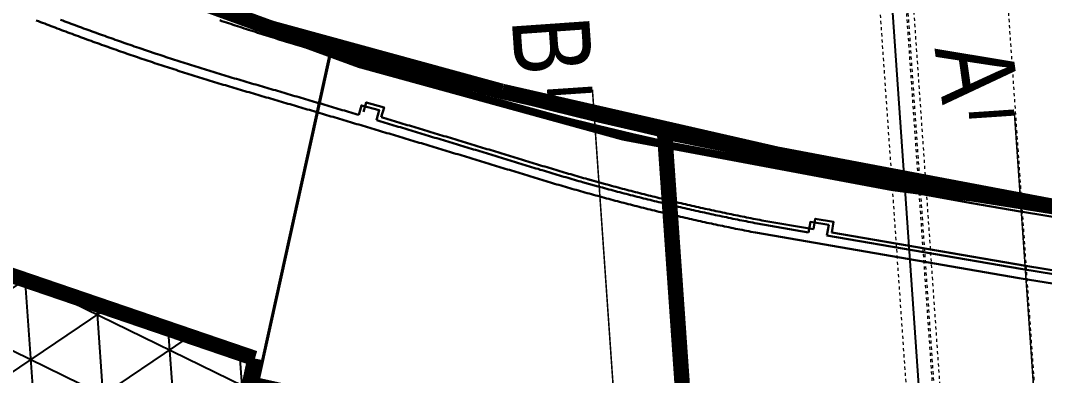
# Model space of a CAD drawing. Header units: millimetres. Extents: x 50357 to 985146, y 723188 to 1803594.
# Drawn here: x 832205.72 to 832238.82, y 818155.61 to 818167.08 of the extents above; entities that cross this region are included whole.
import ezdxf
from ezdxf.xclip import XClip

# ---------------------------------------------------------------- set-up
doc = ezdxf.new("R2010")
doc.units = ezdxf.units.MM
doc.header["$LTSCALE"] = 3
doc.header["$MEASUREMENT"] = 0
for name, pattern in [('DASHED', [19.05, 12.7, -6.35]), ('DASHED2', [0.375, 0.25, -0.125]), ('DIVIDE', [1.25, 0.5, -0.25, 0, -0.25, 0, -0.25]), ('Grid Line', [22.225, 12.7, -3.175, 3.175, -3.175]), ('PHANTOM2', [1.25, 0.625, -0.125, 0.125, -0.125, 0.125, -0.125]), ('x-baseplan$0$DGN Style 2', [1.94727e-06, 0, -1.94727e-06]), ('x-boundary$0$DGN Style 4', [76.563414, 38.257796, -19.128898, 0.047822, -19.128898])]:
    doc.linetypes.add(name, pattern=pattern)
for name, color, linetype in [('-Section line', 7, 'Continuous'), ('00-TITLEBOX', 7, 'Continuous'), ('00_Xref', 7, 'Continuous'), ('3A35X-MAGP-P-LD-00-0$0$LWK-STEPS', 1, 'Continuous'), ('LWK-STEPS', 8, 'Continuous'), ('UAJ-00XREF', 7, 'Continuous')]:
    doc.layers.add(name, color=color, linetype=linetype)
for name, color, linetype, lineweight, true_color in [('-Surrender Hatch in Pink', 7, 'Continuous', 40, 0xffc2c2), ('-Surrender line', 7, 'Continuous', 40, 0xff7575), ('A-FLOR', 7, 'Continuous', 5, 0x6e6e6e), ('A-FLOR-HRAL', 7, 'Continuous', 13, 0x6e6e6e), ('A-MASS', 7, 'Continuous', 13, 0x6e6e6e), ('ADS280__', 7, 'Continuous', 13, 0x6e6e6e), ('ADS280_BSteel', 7, 'Continuous', 13, 0x6e6e6e)]:
    doc.layers.add(name, color=color, linetype=linetype, lineweight=lineweight, true_color=true_color)
doc.layers.add('3A35X-MAGP-P-LD-00-0$0$LWK-GA_PLANTERWALL', color=7, linetype='Continuous', lineweight=30)
doc.layers.add('LWK-GA_PLANTERWALL', color=8, linetype='Continuous', lineweight=30)
doc.layers.add('x-baseplan$0$AR-ROAD_AR_BS_MI_', color=7, linetype='Continuous', true_color=0x6d6d6d)
doc.layers.add('x-boundary$0$AR-SIMS_BL_', color=7, linetype='x-boundary$0$DGN Style 4', true_color=0xff0505)
doc.styles.add('Style-Arial', font='arial.ttf', dxfattribs={"width": 0.8, "height": 5})

# ---------------------------------------------------------------- blocks, each defined once
blk = doc.blocks.new('x-baseplan')
blk.add_lwpolyline([(834550.55, 818213.81), (834557.171, 818119.106), (834549.739, 818118.586), (834547.98, 818143.75), (834547.581, 818143.722), (834547.541, 818144.296), (834539.964, 818143.766), (834540.021, 818142.96), (834532.454, 818142.451), (834523.973, 818144.32), (834526.254, 818154.672), (834539.411, 818151.675), (834539.646, 818148.322), (834547.222, 818148.851), (834547.183, 818149.408), (834547.582, 818149.436), (834542.996, 818215.041), (834543.221, 818215.057), (834550.326, 818213.794), (834550.55, 818213.81)])
at = {"layer": 'x-baseplan$0$AR-ROAD_AR_BS_MI_', "linetype": 'x-baseplan$0$DGN Style 2'}
blk.add_open_spline([(834538.535, 818171.346), (834540.562, 818170.897), (834542.488, 818170.49), (834544.409, 818170.051), (834548.912, 818169.401), (834553.779, 818168.607), (834558.641, 818167.776), (834562.324, 818167.306), (834564.62, 818166.967), (834567.293, 818166.654), (834569.14, 818166.468), (834571.076, 818166.28), (834572.642, 818166.119), (834572.73, 818166.11)], degree=3, knots=[0, 0, 0, 0, 0.085908, 0.176337, 0.176337, 0.493305, 0.617997, 0.617997, 0.825815, 0.825815, 0.859067, 0.992071, 1, 1, 1, 1], dxfattribs=at)
blk = doc.blocks.new('A')
at = {"layer": 'A-FLOR', "color": 8, "linetype": 'DASHED2', "ltscale": 5}
blk.add_line((834551230, 818150677), (834549771, 818171542), dxfattribs=at)
at = {"layer": 'A-FLOR-HRAL', "color": 8, "linetype": 'DASHED2', "ltscale": 5}
for p, q in [((834546480, 818171305), (834548556, 818141610)), ((834546530, 818171309), (834548602, 818141663))]:
    blk.add_line(p, q, dxfattribs=at)
at = {"layer": 'ADS280__', "color": 8, "linetype": 'DASHED2', "ltscale": 5}
blk.add_line((834548309, 818148720), (834546729, 818171330), dxfattribs=at)
at = {"layer": 'ADS280_BSteel', "color": 8, "linetype": 'DASHED2', "ltscale": 5}
blk.add_line((834545631, 818171261), (834547022, 818151363), dxfattribs=at)
blk = doc.blocks.new('QA')
at = {"layer": '3A35X-MAGP-P-LD-00-0$0$LWK-GA_PLANTERWALL', "elevation": 0}
for points in [[(-7840, 15393), (-7732, 15696), (-7167, 15496), (-7278, 15182)], [(-7278, 15182), (-7273, 15180), (-7205, 15155), (-7137, 15129), (-7069, 15104), (-7001, 15078), (-6933, 15053), (-6865, 15027), (-6797, 15002), (-6729, 14976), (-6661, 14950), (-6594, 14925), (-6526, 14899), (-6457, 14874), (-6389, 14848), (-6322, 14822), (-6253, 14797), (-6186, 14771), (-6118, 14746), (-6050, 14720), (-5982, 14694), (-5914, 14669), (-5846, 14643), (-5778, 14617), (-5710, 14591), (-5642, 14566), (-5574, 14540), (-5506, 14515), (-5438, 14489), (-5370, 14463), (-5302, 14437), (-5234, 14412), (-5166, 14386), (-5098, 14360), (-5030, 14334), (-4962, 14309), (-4895, 14283), (-4827, 14257), (-4759, 14231), (-4691, 14205), (-4623, 14180), (-4555, 14154), (-4487, 14128), (-4419, 14102), (-4351, 14076), (-4283, 14051), (-4216, 14025), (-4148, 13999), (-4080, 13973), (-4012, 13947), (-3944, 13921), (-3876, 13896), (-3808, 13870), (-3740, 13844), (-3672, 13818), (-3605, 13792), (-3537, 13766), (-3469, 13740), (-3401, 13714), (-3333, 13688), (-3265, 13663), (-3197, 13637), (-3129, 13611), (-3062, 13585), (-2994, 13559), (-2926, 13533), (-2858, 13507), (-2790, 13481), (-2722, 13455), (-2655, 13429), (-2587, 13403), (-2519, 13377), (-2451, 13351), (-2383, 13325), (-2315, 13299), (-2248, 13273), (-2180, 13247), (-2112, 13221), (-2045, 13195), (-1977, 13169), (-1910, 13144), (-1842, 13118), (-1774, 13092), (-1707, 13067), (-1639, 13042), (-1571, 13016), (-1504, 12991), (-1436, 12966), (-1368, 12941), (-1300, 12916), (-1232, 12891), (-1164, 12866), (-1097, 12841), (-1029, 12816), (-961, 12792), (-893, 12767), (-825, 12743), (-770, 12723)], [(-770, 12723), (-204, 12523)], [(-763, 12723), (-198, 12523)], [(-204, 12523), (-143, 12502), (-75, 12478), (-7, 12454), (62, 12431), (130, 12407), (199, 12384), (267, 12360), (335, 12337), (404, 12314), (472, 12291), (541, 12268), (609, 12245), (678, 12222), (746, 12199), (815, 12176), (884, 12153), (952, 12131), (1021, 12108), (1090, 12086), (1159, 12063), (1227, 12041), (1296, 12019), (1365, 11997), (1434, 11974), (1503, 11952), (1572, 11930), (1641, 11909), (1709, 11887), (1778, 11865), (1847, 11843), (1916, 11822), (1985, 11800), (2054, 11779), (2123, 11757), (2193, 11736), (2262, 11715), (2331, 11694), (2400, 11673), (2469, 11652), (2538, 11631), (2608, 11610), (2677, 11589), (2746, 11568), (2815, 11548), (2885, 11527), (2954, 11506), (3023, 11486), (3093, 11466), (3162, 11445), (3231, 11425), (3301, 11405), (3370, 11385), (3440, 11365), (3509, 11345), (3579, 11325), (3648, 11305), (3718, 11286), (3787, 11266), (3857, 11247), (3927, 11227), (3996, 11208), (4066, 11188), (4136, 11169), (4205, 11150), (4275, 11131), (4345, 11112), (4415, 11093), (4485, 11074), (4554, 11055), (4624, 11037), (4694, 11018), (4764, 10999), (6406, 10597)], [(6406, 10597), (6484, 10932), (7068, 10797), (6988, 10455)], [(6988, 10455), (13164, 8942), (14271, 8684)], [(6995, 10455), (13171, 8942), (14277, 8684)]]:
    blk.add_lwpolyline(points, dxfattribs=at)
at = {"layer": '3A35X-MAGP-P-LD-00-0$0$LWK-STEPS', "ltscale": 0.5, "elevation": 0}
for points in [[(14898, 10411), (13279, 10795), (13269, 10797), (11736, 11172), (9098, 11847), (6470, 12555), (5514, 12822), (5085, 12942), (3631, 13360), (2253, 13767), (950, 14163), (-422, 14591), (-1791, 15029), (-3156, 15478), (-4446, 15912), (-4518, 15937), (-4590, 15961), (-4662, 15986), (-4733, 16010), (-4804, 16035), (-4876, 16059), (-4948, 16084), (-5020, 16109), (-5091, 16133), (-5162, 16158), (-5234, 16183), (-5305, 16208), (-5377, 16232), (-5448, 16257), (-5520, 16282), (-5591, 16307), (-5663, 16332), (-5734, 16357), (-5805, 16382), (-5877, 16407), (-5948, 16432), (-6020, 16457), (-6091, 16482), (-6162, 16507), (-6234, 16532), (-6305, 16557), (-6376, 16582), (-6448, 16607), (-6519, 16633), (-6590, 16658), (-6662, 16683), (-6733, 16709), (-6804, 16734), (-6875, 16759), (-6947, 16785), (-7018, 16810), (-7089, 16836), (-7160, 16861), (-7232, 16887), (-7303, 16912), (-7374, 16938), (-7445, 16964), (-7516, 16989), (-7587, 17015), (-7658, 17041), (-7730, 17066), (-7801, 17092), (-7872, 17118), (-7943, 17144), (-8014, 17170), (-8085, 17195), (-8157, 17221), (-8227, 17247), (-8298, 17273), (-8347, 17291)], [(14904, 10411), (13285, 10795), (13275, 10797), (11742, 11172), (9105, 11847), (6476, 12555), (5521, 12822), (5092, 12942), (3638, 13360), (2259, 13767), (956, 14163), (-416, 14591), (-1785, 15029), (-3150, 15478), (-4440, 15912), (-4512, 15937), (-4584, 15961), (-4655, 15986), (-4727, 16010), (-4798, 16035), (-4870, 16059), (-4941, 16084), (-5013, 16109), (-5084, 16133), (-5156, 16158), (-5227, 16183), (-5299, 16208), (-5370, 16232), (-5442, 16257), (-5513, 16282), (-5585, 16307), (-5656, 16332), (-5728, 16357), (-5799, 16382), (-5870, 16407), (-5942, 16432), (-6013, 16457), (-6085, 16482), (-6156, 16507), (-6227, 16532), (-6299, 16557), (-6370, 16582), (-6441, 16607), (-6513, 16633), (-6584, 16658), (-6655, 16683), (-6726, 16709), (-6798, 16734), (-6869, 16759), (-6940, 16785), (-7012, 16810), (-7083, 16836), (-7154, 16861), (-7225, 16887), (-7296, 16912), (-7368, 16938), (-7439, 16964), (-7510, 16989), (-7581, 17015), (-7652, 17041), (-7723, 17066), (-7795, 17092), (-7866, 17118), (-7936, 17144), (-8008, 17170), (-8079, 17195), (-8150, 17221), (-8221, 17247), (-8292, 17273), (-8340, 17291)]]:
    blk.add_lwpolyline(points, dxfattribs=at)
blk = doc.blocks.new('3A35X-MAGP-P-LD-00-0')
at = {"layer": 'LWK-GA_PLANTERWALL', "elevation": 0}
for points in [[(834518632, 818167077), (834518700, 818167051), (834518768, 818167025), (834518836, 818166999), (834518903, 818166973), (834518971, 818166947), (834519039, 818166921), (834519107, 818166895), (834519175, 818166869), (834519243, 818166843), (834519310, 818166817), (834519378, 818166792), (834519446, 818166766), (834519514, 818166741), (834519582, 818166715), (834519650, 818166690), (834519718, 818166665), (834519787, 818166639), (834519855, 818166614), (834519923, 818166589), (834519991, 818166564), (834520059, 818166539), (834520127, 818166514), (834520195, 818166489), (834520264, 818166464), (834520332, 818166439), (834520400, 818166414), (834520468, 818166390), (834520537, 818166365), (834520605, 818166341), (834520673, 818166316), (834520742, 818166292), (834520810, 818166267), (834520878, 818166243), (834520947, 818166219), (834521016, 818166195), (834521084, 818166170), (834521153, 818166147), (834521221, 818166123), (834521290, 818166098), (834521358, 818166075), (834521427, 818166051), (834521495, 818166027), (834521564, 818166003), (834521633, 818165980), (834521701, 818165956), (834521770, 818165933), (834521839, 818165909), (834521908, 818165886), (834521976, 818165863), (834522045, 818165839), (834522114, 818165816), (834522183, 818165793), (834522252, 818165770), (834522321, 818165747), (834522389, 818165724), (834522458, 818165701), (834522527, 818165678), (834522596, 818165656), (834522665, 818165633), (834522734, 818165610), (834522803, 818165588), (834522872, 818165565), (834522941, 818165543), (834523011, 818165520), (834523080, 818165498), (834523149, 818165476), (834523218, 818165454), (834523287, 818165432), (834523356, 818165409), (834523425, 818165387), (834523495, 818165365), (834523564, 818165344), (834523633, 818165322), (834523702, 818165300), (834523772, 818165278), (834523841, 818165257), (834523910, 818165235), (834523980, 818165214), (834524049, 818165192), (834524118, 818165171), (834524188, 818165150), (834524257, 818165128), (834524327, 818165107), (834524396, 818165086), (834524466, 818165065), (834524535, 818165044), (834524605, 818165023), (834524674, 818165002), (834524744, 818164981), (834524813, 818164960), (834524883, 818164940), (834524953, 818164919), (834525022, 818164899), (834525092, 818164878), (834525161, 818164858), (834525231, 818164837), (834525301, 818164817), (834525371, 818164797), (834525440, 818164776), (834525510, 818164756), (834525580, 818164736), (834525650, 818164715), (834525719, 818164695), (834525789, 818164675), (834525859, 818164654), (834525928, 818164634), (834525998, 818164614), (834526068, 818164593), (834526138, 818164573), (834526207, 818164553), (834526277, 818164532), (834526347, 818164512), (834526416, 818164492), (834526486, 818164471), (834526556, 818164451), (834526626, 818164430), (834526695, 818164410), (834526765, 818164389), (834526834, 818164369), (834526904, 818164349), (834526974, 818164328), (834527043, 818164308), (834527113, 818164287), (834527183, 818164267), (834527252, 818164246), (834527322, 818164226), (834527392, 818164205), (834527461, 818164185), (834527531, 818164164), (834527601, 818164144), (834527670, 818164123), (834527740, 818164103), (834527810, 818164082), (834527880, 818164062), (834527949, 818164041), (834528019, 818164021), (834528088, 818164000), (834528158, 818163979), (834528228, 818163959), (834528297, 818163938), (834528367, 818163918), (834528437, 818163897), (834528506, 818163877), (834528576, 818163856), (834528645, 818163835), (834528715, 818163815), (834528785, 818163794), (834528854, 818163773), (834528924, 818163753), (834528993, 818163732), (834529063, 818163712), (834529133, 818163691), (834529202, 818163670), (834529272, 818163650), (834529342, 818163629), (834529411, 818163608), (834529481, 818163588), (834529550, 818163567), (834529620, 818163546), (834529690, 818163525), (834529759, 818163505), (834529829, 818163484), (834529898, 818163463), (834529968, 818163442), (834530037, 818163422), (834530107, 818163401), (834530177, 818163380), (834530246, 818163359), (834530316, 818163339), (834530385, 818163318), (834530455, 818163297), (834530524, 818163276), (834530594, 818163255), (834530663, 818163235), (834530733, 818163214), (834530803, 818163193), (834530872, 818163172), (834530942, 818163151), (834531011, 818163130), (834531081, 818163109), (834531151, 818163089), (834531220, 818163068), (834531290, 818163047), (834531359, 818163026), (834531428, 818163005), (834531498, 818162984), (834531568, 818162963), (834531637, 818162942), (834531707, 818162921), (834531776, 818162901), (834531846, 818162880), (834531915, 818162859), (834531985, 818162838), (834532054, 818162817), (834532124, 818162796), (834532193, 818162775), (834532263, 818162754), (834532332, 818162733), (834532402, 818162712), (834532472, 818162691), (834532541, 818162670), (834532611, 818162649), (834532680, 818162628), (834532749, 818162607), (834532819, 818162586), (834532888, 818162565), (834532958, 818162544), (834533027, 818162523), (834533097, 818162501), (834533166, 818162480), (834533236, 818162459), (834533305, 818162438), (834533375, 818162417), (834533444, 818162396), (834533514, 818162375), (834533583, 818162354), (834533653, 818162333), (834533722, 818162311), (834533792, 818162290), (834533861, 818162269), (834533931, 818162248), (834534000, 818162227), (834534070, 818162206), (834534139, 818162185), (834534208, 818162163), (834534278, 818162142), (834534347, 818162121), (834534417, 818162100), (834534486, 818162079), (834534556, 818162057), (834534625, 818162036), (834534695, 818162015), (834534764, 818161994), (834534833, 818161972), (834534903, 818161951), (834534972, 818161930), (834535042, 818161909), (834535111, 818161888), (834535181, 818161868), (834535251, 818161847), (834535320, 818161826), (834535390, 818161805), (834535460, 818161785), (834535529, 818161765), (834535599, 818161744), (834535669, 818161724), (834535739, 818161703), (834535808, 818161683), (834535878, 818161663), (834535948, 818161643), (834536017, 818161623), (834536087, 818161603), (834536157, 818161584), (834536227, 818161564), (834536297, 818161544), (834536367, 818161525), (834536437, 818161505), (834536507, 818161486), (834536577, 818161466), (834536647, 818161447), (834536717, 818161428), (834536787, 818161409), (834536857, 818161390), (834536927, 818161371), (834536997, 818161352), (834537067, 818161333), (834537137, 818161314), (834537208, 818161295), (834537278, 818161277), (834537348, 818161258), (834537418, 818161240), (834537489, 818161222), (834537559, 818161203), (834537629, 818161185), (834537699, 818161167), (834537769, 818161149), (834537840, 818161131), (834537910, 818161113), (834537981, 818161095), (834538051, 818161077), (834538122, 818161059), (834538192, 818161042), (834538263, 818161024), (834538333, 818161007), (834538403, 818160989), (834538474, 818160972), (834538545, 818160955), (834538615, 818160938), (834538686, 818160921), (834538756, 818160903), (834538827, 818160887), (834538897, 818160870), (834538968, 818160853), (834539039, 818160836), (834539109, 818160819), (834539180, 818160803), (834539251, 818160786), (834539321, 818160770), (834539392, 818160753), (834539463, 818160737), (834539534, 818160721), (834539605, 818160705), (834539675, 818160689), (834539746, 818160673), (834539817, 818160657), (834539888, 818160641), (834539959, 818160625), (834540030, 818160610), (834540101, 818160594), (834540172, 818160578), (834540242, 818160563), (834540314, 818160548), (834540384, 818160532), (834540456, 818160517), (834540526, 818160502), (834540597, 818160487), (834540669, 818160472), (834540740, 818160457), (834540811, 818160442), (834540882, 818160427), (834540953, 818160413), (834541024, 818160398), (834541095, 818160383), (834541166, 818160369), (834541238, 818160354), (834541309, 818160340), (834541380, 818160326), (834541451, 818160312), (834541522, 818160298), (834541594, 818160284), (834541665, 818160270), (834541736, 818160256), (834541807, 818160242), (834541881, 818160228), (834550410, 818158761), (834557061, 818157690)], [(834519417, 818167098), (834519484, 818167073), (834519552, 818167047), (834519620, 818167022), (834519688, 818166996), (834519755, 818166971), (834519823, 818166946), (834519891, 818166920), (834519959, 818166895), (834520027, 818166870), (834520094, 818166845), (834520162, 818166820), (834520230, 818166795), (834520298, 818166771), (834520366, 818166746), (834520434, 818166721), (834520502, 818166697), (834520570, 818166672), (834520638, 818166647), (834520706, 818166623), (834520774, 818166599), (834520843, 818166574), (834520911, 818166550), (834520979, 818166526), (834521047, 818166502), (834521115, 818166478), (834521183, 818166454), (834521252, 818166430), (834521320, 818166406), (834521388, 818166382), (834521457, 818166358), (834521525, 818166334), (834521594, 818166311), (834521662, 818166287), (834521730, 818166264), (834521799, 818166240), (834521867, 818166217), (834521944, 818166191)], [(834521944, 818166191), (834522512, 818166000)], [(834522512, 818166000), (834522512, 818166000), (834522553, 818165986), (834522621, 818165963), (834522690, 818165941), (834522759, 818165918), (834522828, 818165895), (834522896, 818165873), (834522965, 818165851), (834523034, 818165828), (834523103, 818165806), (834523172, 818165784), (834523240, 818165762), (834523309, 818165739), (834523378, 818165717), (834523447, 818165695), (834523516, 818165673), (834523585, 818165652), (834523654, 818165630), (834523723, 818165608), (834523792, 818165586), (834523861, 818165565), (834523930, 818165543), (834523999, 818165522), (834524068, 818165500), (834524137, 818165479), (834524207, 818165458), (834524276, 818165436), (834524345, 818165415), (834524414, 818165394), (834524483, 818165373), (834524553, 818165352), (834524622, 818165331), (834524691, 818165310), (834524760, 818165289), (834524830, 818165269), (834524899, 818165248), (834524968, 818165227), (834525038, 818165207), (834525107, 818165186), (834525177, 818165166), (834525246, 818165145), (834525315, 818165125), (834525385, 818165105), (834525454, 818165085), (834525524, 818165064), (834525594, 818165044), (834525664, 818165024), (834525733, 818165003), (834525803, 818164983), (834525873, 818164963), (834525943, 818164942), (834526012, 818164922), (834526082, 818164902), (834526152, 818164881), (834526222, 818164861), (834526291, 818164841), (834526361, 818164820), (834526431, 818164800), (834526501, 818164779), (834526570, 818164759), (834526640, 818164739), (834526710, 818164718), (834526779, 818164698), (834526849, 818164677), (834526919, 818164657), (834526988, 818164636), (834527058, 818164616), (834527128, 818164596), (834527198, 818164575), (834527268, 818164555), (834527337, 818164534), (834527407, 818164514), (834527476, 818164493), (834527546, 818164473), (834527616, 818164452), (834527686, 818164432), (834527755, 818164411), (834527825, 818164391), (834527894, 818164370), (834527964, 818164349), (834528034, 818164329), (834528104, 818164308), (834528173, 818164288), (834528243, 818164267), (834528312, 818164247), (834528382, 818164226), (834528452, 818164205), (834528522, 818164185), (834528591, 818164164), (834528661, 818164144), (834528730, 818164123), (834528800, 818164102), (834528870, 818164082), (834528940, 818164061), (834529009, 818164041), (834529056, 818164027)], [(834529056, 818164027), (834529143, 818164336), (834529720, 818164176), (834529631, 818163856)], [(834529631, 818163856), (834529636, 818163854), (834529705, 818163834), (834529775, 818163813), (834529845, 818163792), (834529914, 818163771), (834529984, 818163751), (834530054, 818163730), (834530123, 818163709), (834530193, 818163688), (834530263, 818163668), (834530332, 818163647), (834530401, 818163626), (834530471, 818163605), (834530541, 818163584), (834530610, 818163564), (834530680, 818163543), (834530750, 818163522), (834530819, 818163501), (834530889, 818163480), (834530958, 818163459), (834531028, 818163439), (834531097, 818163418), (834531167, 818163397), (834531237, 818163376), (834531306, 818163355), (834531376, 818163334), (834531445, 818163313), (834531515, 818163292), (834531585, 818163271), (834531654, 818163250), (834531723, 818163230), (834531793, 818163209), (834531863, 818163188), (834531932, 818163167), (834532002, 818163146), (834532071, 818163125), (834532141, 818163104), (834532211, 818163083), (834532280, 818163062), (834532349, 818163041), (834532419, 818163020), (834532489, 818162999), (834532558, 818162978), (834532628, 818162957), (834532697, 818162936), (834532767, 818162915), (834532836, 818162894), (834532906, 818162873), (834532975, 818162852), (834533045, 818162831), (834533114, 818162810), (834533184, 818162788), (834533253, 818162767), (834533323, 818162746), (834533393, 818162725), (834533462, 818162704), (834533532, 818162683), (834533601, 818162662), (834533671, 818162641), (834533740, 818162620), (834533810, 818162599), (834533879, 818162577), (834533949, 818162556), (834534018, 818162535), (834534088, 818162514), (834534157, 818162493), (834534226, 818162472), (834534296, 818162450), (834534366, 818162429), (834534435, 818162408), (834534505, 818162387), (834534574, 818162366), (834534643, 818162344), (834534713, 818162323), (834534782, 818162302), (834534852, 818162281), (834534921, 818162259), (834534990, 818162238), (834535059, 818162217), (834535129, 818162197), (834535198, 818162176), (834535267, 818162155), (834535336, 818162134), (834535406, 818162114), (834535475, 818162093), (834535544, 818162073), (834535613, 818162052), (834535683, 818162032), (834535752, 818162012), (834535822, 818161992), (834535891, 818161972), (834535961, 818161952), (834536030, 818161932), (834536100, 818161912), (834536169, 818161892), (834536239, 818161872), (834536295, 818161856)], [(834536295, 818161856), (834536873, 818161696)], [(834536873, 818161696), (834536936, 818161679), (834537005, 818161660), (834537075, 818161642), (834537145, 818161623), (834537215, 818161604), (834537285, 818161585), (834537354, 818161567), (834537424, 818161548), (834537494, 818161530), (834537564, 818161512), (834537634, 818161494), (834537704, 818161475), (834537774, 818161457), (834537844, 818161439), (834537914, 818161421), (834537984, 818161404), (834538054, 818161386), (834538124, 818161368), (834538195, 818161350), (834538265, 818161333), (834538335, 818161315), (834538405, 818161298), (834538475, 818161281), (834538545, 818161263), (834538616, 818161246), (834538686, 818161229), (834538756, 818161212), (834538826, 818161195), (834538897, 818161178), (834538967, 818161161), (834539037, 818161145), (834539108, 818161128), (834539178, 818161111), (834539248, 818161095), (834539319, 818161078), (834539389, 818161062), (834539460, 818161046), (834539530, 818161030), (834539601, 818161013), (834539671, 818160997), (834539742, 818160981), (834539812, 818160965), (834539883, 818160950), (834539953, 818160934), (834540024, 818160918), (834540094, 818160903), (834540165, 818160887), (834540236, 818160872), (834540306, 818160856), (834540377, 818160841), (834540447, 818160826), (834540518, 818160810), (834540589, 818160795), (834540659, 818160780), (834540731, 818160765), (834540801, 818160751), (834540872, 818160736), (834540943, 818160721), (834541013, 818160706), (834541084, 818160692), (834541155, 818160677), (834541226, 818160663), (834541297, 818160649), (834541368, 818160634), (834541439, 818160620), (834541510, 818160606), (834541580, 818160592), (834541651, 818160578), (834541722, 818160564), (834541793, 818160550), (834541864, 818160537), (834541935, 818160523), (834543601, 818160236)], [(834543601, 818160236), (834543656, 818160575), (834544248, 818160482), (834544192, 818160135)], [(834544192, 818160135), (834550459, 818159057), (834551581, 818158876)]]:
    blk.add_lwpolyline(points, dxfattribs=at)
at = {"layer": 'LWK-GA_PLANTERWALL'}
blk.add_polyline3d([(834552086, 818160643, 0), (834550444, 818160912, 0), (834550434, 818160914, 0), (834548878, 818161182, 0), (834546200, 818161671, 0), (834543528, 818162194, 0), (834542557, 818162394, 0), (834542120, 818162484, 0), (834540641, 818162799, 0), (834539238, 818163109, 0), (834537910, 818163413, 0), (834536511, 818163744, 0), (834535115, 818164085, 0), (834533722, 818164438, 0), (834532405, 818164782, 0), (834532331, 818164801, 0), (834532258, 818164821, 0), (834532185, 818164840, 0), (834532112, 818164860, 0), (834532039, 818164879, 0), (834531966, 818164898, 0), (834531893, 818164918, 0), (834531820, 818164938, 0), (834531747, 818164957, 0), (834531673, 818164977, 0), (834531601, 818164997, 0), (834531528, 818165016, 0), (834531454, 818165036, 0), (834531381, 818165056, 0), (834531309, 818165076, 0), (834531235, 818165095, 0), (834531162, 818165115, 0), (834531089, 818165135, 0), (834531016, 818165155, 0), (834530944, 818165175, 0), (834530871, 818165195, 0), (834530798, 818165215, 0), (834530725, 818165235, 0), (834530652, 818165255, 0), (834530579, 818165275, 0), (834530506, 818165295, 0), (834530433, 818165315, 0), (834530360, 818165336, 0), (834530287, 818165356, 0), (834530214, 818165376, 0), (834530141, 818165396, 0), (834530069, 818165417, 0), (834529996, 818165437, 0), (834529923, 818165457, 0), (834529850, 818165478, 0), (834529777, 818165498, 0), (834529704, 818165519, 0), (834529631, 818165539, 0), (834529558, 818165560, 0), (834529486, 818165580, 0), (834529413, 818165601, 0), (834529340, 818165621, 0), (834529267, 818165642, 0), (834529195, 818165662, 0), (834529122, 818165683, 0), (834529049, 818165704, 0), (834528976, 818165725, 0), (834528904, 818165745, 0), (834528831, 818165766, 0), (834528758, 818165787, 0), (834528685, 818165808, 0), (834528613, 818165829, 0), (834528540, 818165850, 0), (834528467, 818165871, 0), (834528395, 818165892, 0), (834528322, 818165913, 0), (834528249, 818165934, 0), (834528177, 818165955, 0), (834528104, 818165976, 0), (834528031, 818165997, 0), (834527958, 818166018, 0), (834527886, 818166039, 0), (834527813, 818166061, 0), (834527740, 818166082, 0), (834527668, 818166104, 0), (834527595, 818166125, 0), (834527522, 818166147, 0), (834527450, 818166169, 0), (834527377, 818166190, 0), (834527305, 818166212, 0), (834527232, 818166234, 0), (834527160, 818166256, 0), (834527087, 818166278, 0), (834527014, 818166300, 0), (834526942, 818166322, 0), (834526869, 818166344, 0), (834526797, 818166366, 0), (834526725, 818166389, 0), (834526652, 818166411, 0), (834526580, 818166433, 0), (834526507, 818166456, 0), (834526435, 818166478, 0), (834526363, 818166501, 0), (834526291, 818166523, 0), (834526218, 818166546, 0), (834526146, 818166569, 0), (834526074, 818166591, 0), (834526001, 818166614, 0), (834525929, 818166637, 0), (834525857, 818166660, 0), (834525785, 818166683, 0), (834525713, 818166706, 0), (834525640, 818166730, 0), (834525568, 818166753, 0), (834525496, 818166776, 0), (834525424, 818166799, 0), (834525352, 818166823, 0), (834525280, 818166846, 0), (834525208, 818166870, 0), (834525136, 818166893, 0), (834525064, 818166917, 0), (834524992, 818166941, 0), (834524920, 818166964, 0), (834524848, 818166988, 0), (834524776, 818167012, 0), (834524704, 818167036, 0), (834524632, 818167060, 0), (834524561, 818167084, 0)], dxfattribs=at)
at = {"layer": 'LWK-STEPS', "ltscale": 0.5, "elevation": 0}
for points in [[(834552133, 818160939), (834550494, 818161208), (834550484, 818161210), (834548931, 818161477), (834546256, 818161965), (834543588, 818162488), (834542618, 818162687), (834542182, 818162777), (834540705, 818163092), (834539303, 818163402), (834537978, 818163705), (834536582, 818164035), (834535188, 818164377), (834533797, 818164728), (834532481, 818165072), (834532408, 818165091), (834532335, 818165110), (834532262, 818165130), (834532189, 818165149), (834532116, 818165169), (834532043, 818165188), (834531970, 818165208), (834531897, 818165227), (834531825, 818165247), (834531752, 818165267), (834531679, 818165286), (834531606, 818165306), (834531533, 818165326), (834531460, 818165345), (834531387, 818165365), (834531314, 818165385), (834531241, 818165405), (834531168, 818165425), (834531096, 818165444), (834531023, 818165464), (834530950, 818165484), (834530877, 818165504), (834530804, 818165524), (834530731, 818165544), (834530658, 818165564), (834530586, 818165584), (834530513, 818165605), (834530440, 818165625), (834530367, 818165645), (834530295, 818165665), (834530222, 818165685), (834530149, 818165706), (834530076, 818165726), (834530004, 818165746), (834529931, 818165767), (834529858, 818165787), (834529785, 818165807), (834529713, 818165828), (834529640, 818165848), (834529567, 818165869), (834529495, 818165889), (834529422, 818165910), (834529349, 818165930), (834529277, 818165951), (834529204, 818165972), (834529131, 818165992), (834529059, 818166013), (834528986, 818166034), (834528913, 818166055), (834528841, 818166075), (834528768, 818166096), (834528696, 818166117), (834528623, 818166138), (834528550, 818166159), (834528478, 818166180), (834528405, 818166201), (834528333, 818166222), (834528260, 818166243), (834528188, 818166264), (834528115, 818166285), (834528043, 818166306), (834527970, 818166327), (834527898, 818166349), (834527825, 818166370), (834527753, 818166391), (834527680, 818166413), (834527608, 818166434), (834527536, 818166456), (834527463, 818166478), (834527391, 818166499), (834527319, 818166521), (834527246, 818166543), (834527174, 818166565), (834527102, 818166587), (834527030, 818166609), (834526957, 818166631), (834526885, 818166653), (834526813, 818166675), (834526741, 818166697), (834526669, 818166720), (834526596, 818166742), (834526524, 818166765), (834526452, 818166787), (834526380, 818166810), (834526308, 818166832), (834526236, 818166855), (834526164, 818166878), (834526092, 818166900), (834526020, 818166923), (834525948, 818166946), (834525876, 818166969), (834525804, 818166992), (834525732, 818167015), (834525660, 818167038), (834525588, 818167061), (834525517, 818167085)], [(834552086, 818160643), (834550444, 818160912), (834550434, 818160914), (834548878, 818161182), (834546200, 818161671), (834543528, 818162194), (834542557, 818162394), (834542120, 818162484), (834540641, 818162799), (834539238, 818163109), (834537910, 818163413), (834536511, 818163744), (834535115, 818164085), (834533722, 818164438), (834532405, 818164782), (834532331, 818164801), (834532258, 818164821), (834532185, 818164840), (834532112, 818164860), (834532039, 818164879), (834531966, 818164898), (834531893, 818164918), (834531820, 818164938), (834531747, 818164957), (834531673, 818164977), (834531601, 818164997), (834531528, 818165016), (834531454, 818165036), (834531381, 818165056), (834531309, 818165076), (834531235, 818165095), (834531162, 818165115), (834531089, 818165135), (834531016, 818165155), (834530944, 818165175), (834530871, 818165195), (834530798, 818165215), (834530725, 818165235), (834530652, 818165255), (834530579, 818165275), (834530506, 818165295), (834530433, 818165315), (834530360, 818165336), (834530287, 818165356), (834530214, 818165376), (834530141, 818165396), (834530069, 818165417), (834529996, 818165437), (834529923, 818165457), (834529850, 818165478), (834529777, 818165498), (834529704, 818165519), (834529631, 818165539), (834529558, 818165560), (834529486, 818165580), (834529413, 818165601), (834529340, 818165621), (834529267, 818165642), (834529195, 818165662), (834529122, 818165683), (834529049, 818165704), (834528976, 818165725), (834528904, 818165745), (834528831, 818165766), (834528758, 818165787), (834528685, 818165808), (834528613, 818165829), (834528540, 818165850), (834528467, 818165871), (834528418, 818165885)]]:
    blk.add_lwpolyline(points, dxfattribs=at)
at = {"color": 9, "rotation": 4.018631480163328}
blk.add_blockref('QA', (834538110, 818149316), dxfattribs=at)
at = {"layer": 'A-MASS', "color": 8, "lineweight": -3}
blk.add_blockref('A', (0, 0), dxfattribs=at)

msp = doc.modelspace()

# ---------------------------------------------------------------- hatches: boundary and pattern name
h = msp.add_hatch()
h.set_pattern_fill('NET3', color=256, scale=18)
h.set_pattern_definition([(273.99891, (834525.5252, 818208.8837), (2.244522, 0.1569093), []), (333.99891, (834525.5252, 818208.8837), (0.9863736, 2.0222678), []), (33.99891, (834525.5252, 818208.8837), (-1.2581485, 1.8653585), [])])
edge = h.paths.add_edge_path()
edge.add_arc((832246.0451, 818268.9728), 117.4715, 237.761019, 253.81498)
edge.add_line((832213.3011, 818156.1571), (832213.1253, 818155.3418))
edge.add_line((832213.1253, 818155.3418), (832213.9663, 818155.2143))
edge.add_line((832213.9663, 818155.2143), (832211.5657, 818144.3196))
edge.add_line((832211.5657, 818144.3196), (832220.0467, 818142.4509))
edge.add_line((832220.0467, 818142.4509), (832227.8682, 818142.9709))
edge.add_line((832227.8682, 818142.9709), (832228.1955, 818143.4369))
edge.add_line((832228.1955, 818143.4369), (832228.9489, 818133.2615))
edge.add_line((832228.9489, 818133.2615), (832222.4697, 818132.7812))
edge.add_line((832222.4697, 818132.7812), (832222.8925, 818127.0768))
edge.add_line((832222.8925, 818127.0768), (832225.0417, 818127.2361))
edge.add_line((832225.0417, 818127.2361), (832225.1705, 818125.4987))
edge.add_line((832225.1705, 818125.4987), (832229.4999, 818125.8197))
edge.add_line((832229.4999, 818125.8197), (832230.9488, 818106.2519))
edge.add_line((832230.9488, 818106.2519), (832188, 818103.0685))
edge.add_line((832188, 818103.0685), (832186.0985, 818129.4005))
edge.add_line((832186.0985, 818129.4005), (832198.0579, 818130.2871))
edge.add_line((832198.0579, 818130.2871), (832197.5912, 818136.5839))
edge.add_line((832197.5912, 818136.5839), (832185.6378, 818135.6978))
edge.add_line((832185.6378, 818135.6978), (832185.2447, 818141.0009))
edge.add_line((832185.2447, 818141.0009), (832185.4958, 818141.0194))
edge.add_line((832185.4958, 818141.0194), (832183.3797, 818169.6118))

# ---------------------------------------------------------------- linework, layer by layer
at = {"layer": '-Surrender Hatch in Pink'}
msp.add_lwpolyline([(832228.0365, 818142.0922), (832221.1071, 818141.6078), (832210.851, 818143.8644), (832215.78, 818166.2338)], dxfattribs=at)
at = {"layer": '-Surrender line', "linetype": 'DASHED', "const_width": 0.1}
msp.add_lwpolyline([(832226.5394, 818163.4835), (832221.2901, 818164.7909, -0.0152281), (832215.78, 818166.2338), (832210.851, 818143.8644), (832221.1071, 818141.6078), (832228.0365, 818142.0922), (832227.9749, 818142.974), (832220.0467, 818142.4509), (832211.5657, 818144.3196), (832213.9663, 818155.2143), (832227.3362, 818152.2684)], format="xyb", close=True, dxfattribs=at)
at = {"linetype": 'PHANTOM2', "ltscale": 60, "const_width": 0.25}
msp.add_lwpolyline([(832197.2472, 817903.2275), (832181.244, 818132.2001), (832182.8149, 818132.3099), (832180.0368, 818172.006), (832178.3771, 818173.101), (832177.2692, 818188.9415), (832177.27, 818188.9421, -0.0000188), (832177.2713, 818188.9412), (832180.4036, 818186.3755), (832185.342, 818181.813, 0.1251081), (832233.9061, 818161.6929), (832258.1564, 818158.5084), (832293.5563, 818157.5669), (832293.5566, 818157.5666), (832293.5594, 818157.5668), (832317.7457, 818158.3824), (832320.6905, 818158.5888), (832324.4065, 818105.5105), (832330.3918, 818105.9295), (832333.8837, 818056.0516), (832327.8978, 818055.6325), (832330.9916, 818011.4407)], format="xyb", dxfattribs=at)
at = {"linetype": 'DASHED', "ltscale": 3, "const_width": 0.5}
msp.add_lwpolyline([(832248.1055, 818159.6818), (832236.5234, 818161.4774), (832232.5477, 818162.284), (832226.5394, 818163.4835), (832230.0936, 818112.666)], dxfattribs=at)
msp.add_lwpolyline([(832228.0365, 818142.0922), (832230.0936, 818112.666), (832252.7544, 818114.2501), (832249.608, 818159.2601), (832248.1055, 818159.6818, -0.0029505), (832236.5234, 818161.4774), (832226.5394, 818163.4835)], format="xyb", dxfattribs=at)
at = {"layer": 'x-boundary$0$AR-SIMS_BL_', "linetype": 'DIVIDE', "ltscale": 100, "const_width": 0.5, "flags": 128}
msp.add_lwpolyline([(832733.8677, 817983.187), (832239.8277, 817919.53), (832111.5897, 817870.527), (832102.8647, 817865.696), (832071.0667, 817838.339), (832060.9327, 817828.353), (832043.9047, 817806.204), (832031.5907, 817785.985), (832027.0217, 817778.228), (832022.2117, 817763.541), (832017.1137, 817754.386), (832010.1317, 817751.133), (831944.2867, 817748.878), (831920.5817, 817748.661), (831890.3287, 817748.836), (831857.3377, 817749.703), (831793.2247, 817749.39), (831782.7147, 817750.288), (831768.4667, 817753.147), (831767.5387, 817754.682), (831763.1397, 817754.941), (831756.0777, 817749.278), (831747.1057, 817748.673), (831732.0137, 817752.193), (831700.5497, 817774.957, -0.0868696), (831642.5587, 817841.557), (831638.9727, 817849.526), (831637.5927, 817873.199), (831638.1037, 817999.932), (831638.7017, 818019.469), (831638.1897, 818024.558), (831638.1857, 818042.647), (831636.5817, 818071.095), (831637.9567, 818103.034, -0.0940633), (831663.1482, 818171.0835, -0.0902781), (831696.8787, 818209.372), (831697.3417, 818241.21, -0.0189096), (831698.8777, 818271.75), (831927.6277, 818271.919), (832016.4187, 818399.497), (832054.1647, 818373.349), (832043.4187, 818358.183), (832033.6477, 818343.554), (832028.4887, 818336.18), (832018.7477, 818321.969), (832027.9817, 818315.216), (832024.2167, 818309.828), (832016.1397, 818297.509), (832009.6507, 818288.942, -0.1752059), (832002.8297, 818286.336), (831993.9417, 818287.923, 0.2323257), (831980.8217, 818283.101, 0.1362325), (831973.5537, 818270.395), (831964.7687, 818250.389), (831958.5877, 818237.545), (831952.2467, 818226.052), (831940.2547, 818207.069), (831930.3427, 818191.422), (831917.6227, 818171.079), (831905.9867, 818151.816), (831901.8247, 818145.524), (831897.1537, 818137.723), (831863.4657, 818082.258), (831855.9057, 818069.588), (831847.0977, 818055.423, 0.2107846), (831845.5377, 818024.07, 0.1803051), (831862.8517, 818003.891, 0.1721578), (831887.3727, 817999.157, 0.1021896), (831901.0037, 818003.679), (831908.7767, 818008.735), (831924.1967, 818018.98), (831951.9687, 818037.348), (831984.6707, 818058.952), (831998.0117, 818067.872), (832040.1507, 818095.842, 0.0821189), (832048.1607, 818101.886, -0.0111337), (832057.6547, 818110.415), (832066.4007, 818118.816), (832071.2177, 818114.163), (832075.0527, 818117.774), (832082.3727, 818124.931), (832102.6847, 818144.448), (832110.8387, 818152.193), (832113.8157, 818152.175), (832115.9387, 818156.445, -0.6859753), (832121.4247, 818155.332, -0.0959867), (832121.3627, 818152.667), (832125.8727, 818169.874), (832147.2697, 818175.04, -0.2423535), (832132.2207, 818128.772), (832182.8127, 818132.308), (832180.0367, 818172.006), (832186.3537, 818180.933, 0.1039453), (832221.2897, 818164.791, 0.0281485), (832248.1107, 818159.716), (832258.4757, 818156.56, 0.0121811), (832267.7447, 818154.03, 0.0118169), (832277.2727, 818153.626, 0.018959), (832315.2027, 818154.46), (832318.1327, 818155.389), (832322.1467, 818155.668), (832325.1767, 818155.154, 0.0049787), (832335.1617, 818156.042), (832348.4387, 818157.365, -0.0231603), (832380.4749, 818159.0629), (832536.2257, 818160.097), (832540.8247, 818160.197), (832544.8747, 818160.663), (832548.8037, 818161.751, 0.0889442), (832555.8397, 818167.266, 0.0912828), (832560.3477, 818174.674, 0.0618581), (832561.6897, 818180.136), (832568.2817, 818180.535), (832592.3357, 818180.912, 0.0773406), (832596.7813, 818172.2777, 0.267473), (832607.6208, 818167.4601, 0.0363773), (832624.8358, 818170.543, 0.2494227), (832636.9877, 818181.612), (832653.7147, 818181.874), (832779.4037, 818189.748), (832807.2827, 818191.557), (832809.3927, 818186.835, 0.0736969), (832813.4987, 818181.809), (832894.8667, 818194.473), (832896.2917, 818185.317), (832909.6707, 818190.193), (832915.0797, 818191.158, 0.0490537), (832944.2797, 818199.396), (833024.6097, 818204.417, -0.0621863), (833024.1026, 818151.7194, 0.0557122), (833022.9411, 818100.1676), (833023.5867, 818092.916), (833026.8787, 818073.766), (833029.8137, 818056.387), (833033.6357, 818019.358), (832953.8737, 818008.057), (832858.3697, 817999.878), (832809.5267, 817993.58), (832809.6067, 817992.704), (832779.5267, 817988.807), (832767.8847, 817987.084), (832759.4597, 817986.218), (832733.9507, 817982.99)], format="xyb", close=True, dxfattribs=at)

# ---------------------------------------------------------------- block references
at = {"layer": '00_Xref'}
ref = msp.add_blockref('x-baseplan', (-2312.4073, 0), dxfattribs=at)
XClip(ref).set_block_clipping_path([(834202.4041511728, 818417.7787976695), (834906.6320897909, 818467.0097314055), (834956.0121295976, 817760.6488927432), (834251.7841909796, 817711.4179590071)])

# ---------------------------------------------------------------- next in the draw order: block references
at = {"layer": 'UAJ-00XREF', "ltscale": 0.5, "xscale": 0.0009999999999999998, "yscale": 0.0009999999999999998, "zscale": 0.0009999999999999998, "rotation": 359.9752874263863}
msp.add_blockref('3A35X-MAGP-P-LD-00-0', (-2665.2105, 360.0263, -0.0001), dxfattribs=at)

# ---------------------------------------------------------------- next in the draw order: linework, layer by layer
at = {"layer": '-Section line', "ltscale": 2, "const_width": 0.2, "flags": 128}
for points in [[(832222.745, 818164.7504), (832224.2087, 818164.8489)], [(832236.381, 818164.0093), (832237.8447, 818164.1078)]]:
    msp.add_lwpolyline(points, dxfattribs=at)
at = {"layer": '-Section line', "linetype": 'Grid Line', "ltscale": 2, "const_width": 0.05}
for points in [[(832224.2087, 818164.8489), (832225.8768, 818140.9857)], [(832237.8482, 818164.1081), (832241.4402, 818112.724)]]:
    msp.add_lwpolyline(points, dxfattribs=at)
at = {"layer": '00-TITLEBOX', "color": 96, "linetype": 'DIVIDE', "ltscale": 100, "const_width": 0.5}
msp.add_lwpolyline([(832183.3797, 818169.6118, 0.0701634), (832213.3011, 818156.1571), (832213.1253, 818155.3418), (832227.2219, 818152.1892), (832227.8724, 818143.4138), (832228.1955, 818143.4369), (832228.9489, 818133.2615), (832222.4697, 818132.7812), (832222.8925, 818127.0768), (832225.0417, 818127.2361), (832225.1705, 818125.4987), (832229.4999, 818125.8197), (832230.9488, 818106.2519), (832188, 818103.0685), (832186.0985, 818129.4005), (832198.0579, 818130.2871), (832197.5912, 818136.5839), (832185.6378, 818135.6978), (832185.2447, 818141.0009), (832185.4958, 818141.0194), (832183.3797, 818169.6118)], format="xyb", dxfattribs=at)

# ---------------------------------------------------------------- next in the draw order: texts
at = {"layer": '-Section line', "linetype": 'Continuous', "lineweight": 13, "char_height": 2.5, "width": 2.34967, "attachment_point": 3, "style": 'Style-Arial'}
for s, insert, rotation in [('B', (832224.2229, 818165.4338), 273.99782), ('A', (832237.9989, 818164.6836), 277.99782)]:
    msp.add_mtext(s, dxfattribs=dict(at, insert=insert, rotation=rotation))

doc.saveas('drawing.dxf')
